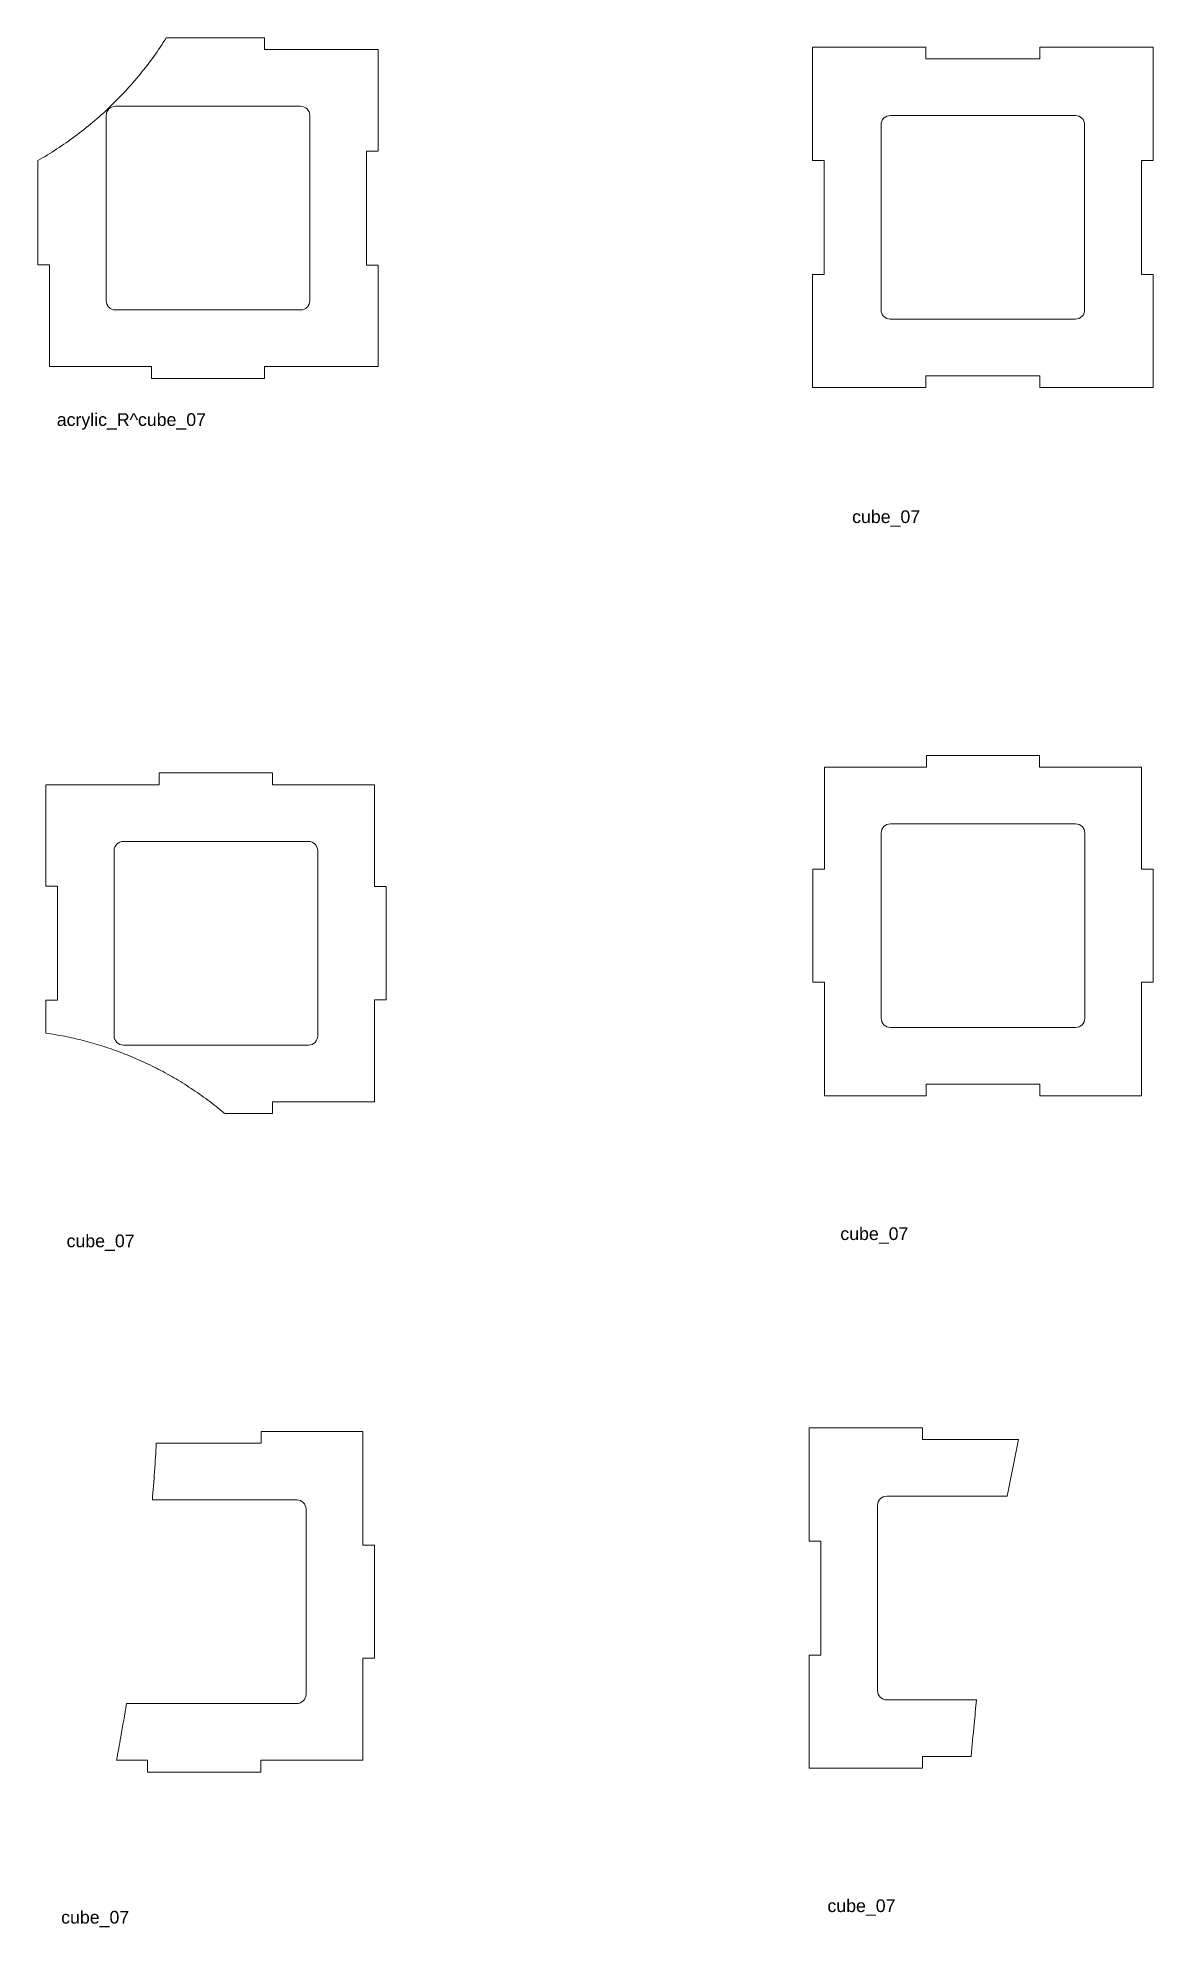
# Model space of a CAD drawing. Header units: inches. Extents: x 3.1 to 15.2, y 1.1 to 21.6.
import ezdxf

# ---------------------------------------------------------------- set-up
doc = ezdxf.new("R2010")
doc.units = ezdxf.units.IN
doc.header["$LTSCALE"] = 0.03937
doc.header["$MEASUREMENT"] = 0

msp = doc.modelspace()

# ---------------------------------------------------------------- linework, layer by layer
at = {"color": 255, "lineweight": 15}
for p, q in [((5.548, 21.6), (4.48, 21.6)), ((5.548, 21.473), (5.548, 21.6)), ((6.781, 21.473), (5.548, 21.473)), ((6.781, 20.371), (6.781, 21.473)), ((12.726, 21.5), (11.497, 21.5)), ((11.497, 21.5), (11.497, 20.27)), ((12.726, 21.373), (12.726, 21.5)), ((13.964, 21.373), (12.726, 21.373)), ((15.193, 21.5), (13.964, 21.5)), ((13.964, 21.5), (13.964, 21.373)), ((15.193, 20.27), (15.193, 21.5)), ((3.828, 20.757), (3.828, 18.747)), ((5.938, 20.857), (3.928, 20.857)), ((6.038, 18.747), (6.038, 20.757)), ((14.35, 20.757), (12.34, 20.757)), ((12.24, 20.657), (12.24, 18.647)), ((14.45, 18.647), (14.45, 20.657)), ((6.654, 19.134), (6.654, 20.371)), ((6.654, 20.371), (6.781, 20.371)), ((3.085, 20.267), (3.085, 19.138)), ((11.497, 20.27), (11.624, 20.27)), ((11.624, 20.27), (11.624, 19.033)), ((15.066, 19.033), (15.066, 20.27)), ((15.066, 20.27), (15.193, 20.27)), ((3.085, 19.138), (3.212, 19.138)), ((3.212, 19.138), (3.212, 18.031)), ((6.781, 19.134), (6.654, 19.134)), ((6.781, 18.031), (6.781, 19.134)), ((11.624, 19.033), (11.497, 19.033)), ((11.497, 19.033), (11.497, 17.804)), ((15.193, 19.033), (15.066, 19.033)), ((15.193, 17.804), (15.193, 19.033)), ((3.928, 18.647), (5.938, 18.647)), ((12.34, 18.547), (14.35, 18.547)), ((3.212, 18.031), (4.318, 18.031)), ((4.318, 18.031), (4.318, 17.904)), ((4.318, 17.904), (5.548, 17.904)), ((5.548, 17.904), (5.548, 18.031)), ((5.548, 18.031), (6.781, 18.031)), ((12.726, 17.804), (12.726, 17.931)), ((12.726, 17.931), (13.964, 17.931)), ((13.964, 17.931), (13.964, 17.804)), ((11.497, 17.804), (12.726, 17.804)), ((13.964, 17.804), (15.193, 17.804)), ((13.961, 13.812), (12.732, 13.812)), ((12.732, 13.812), (12.732, 13.685)), ((13.961, 13.685), (13.961, 13.812)), ((5.633, 13.621), (4.404, 13.621)), ((4.404, 13.621), (4.404, 13.494)), ((5.633, 13.494), (5.633, 13.621)), ((12.732, 13.685), (11.626, 13.685)), ((11.626, 13.685), (11.626, 12.578)), ((15.068, 13.685), (13.961, 13.685)), ((15.068, 12.578), (15.068, 13.685)), ((4.404, 13.494), (3.171, 13.494)), ((3.171, 13.494), (3.171, 12.392)), ((6.74, 13.494), (5.633, 13.494)), ((6.74, 12.388), (6.74, 13.494)), ((12.242, 12.969), (12.242, 10.959)), ((14.352, 13.069), (12.342, 13.069)), ((14.452, 10.959), (14.452, 12.969)), ((3.914, 12.778), (3.914, 10.768)), ((6.024, 12.878), (4.014, 12.878)), ((6.124, 10.768), (6.124, 12.778)), ((11.626, 12.578), (11.499, 12.578)), ((11.499, 12.578), (11.499, 11.349)), ((15.195, 12.578), (15.068, 12.578)), ((15.195, 11.349), (15.195, 12.578)), ((3.171, 12.392), (3.298, 12.392)), ((3.298, 12.392), (3.298, 11.154)), ((6.867, 12.388), (6.74, 12.388)), ((6.867, 11.158), (6.867, 12.388)), ((11.499, 11.349), (11.626, 11.349)), ((11.626, 11.349), (11.626, 10.116)), ((15.068, 10.116), (15.068, 11.349)), ((15.068, 11.349), (15.195, 11.349)), ((3.171, 11.154), (3.171, 10.798)), ((3.298, 11.154), (3.171, 11.154)), ((6.74, 10.052), (6.74, 11.158)), ((6.74, 11.158), (6.867, 11.158)), ((4.014, 10.668), (6.024, 10.668)), ((12.342, 10.859), (14.352, 10.859)), ((5.633, 9.925), (5.633, 10.052)), ((5.633, 10.052), (6.74, 10.052)), ((11.626, 10.116), (12.728, 10.116)), ((12.728, 10.116), (12.728, 10.243)), ((12.728, 10.243), (13.965, 10.243)), ((13.965, 10.243), (13.965, 10.116)), ((13.965, 10.116), (15.068, 10.116)), ((5.114, 9.925), (5.633, 9.925)), ((5.51, 6.474), (5.51, 6.347)), ((6.613, 6.474), (5.51, 6.474)), ((6.613, 5.241), (6.613, 6.474)), ((12.689, 6.514), (11.459, 6.514)), ((11.459, 6.514), (11.459, 5.284)), ((12.689, 6.387), (12.689, 6.514)), ((13.732, 6.387), (12.689, 6.387)), ((13.609, 5.771), (13.732, 6.387)), ((5.51, 6.347), (4.372, 6.347)), ((12.302, 5.771), (13.609, 5.771)), ((4.329, 5.731), (5.897, 5.731)), ((5.997, 5.631), (5.997, 3.621)), ((12.202, 3.661), (12.202, 5.671)), ((6.74, 5.241), (6.613, 5.241)), ((6.74, 4.012), (6.74, 5.241)), ((11.459, 5.284), (11.586, 5.284)), ((11.586, 5.284), (11.586, 4.047)), ((6.613, 2.905), (6.613, 4.012)), ((6.613, 4.012), (6.74, 4.012)), ((11.586, 4.047), (11.459, 4.047)), ((11.459, 4.047), (11.459, 2.818)), ((5.897, 3.521), (4.048, 3.521)), ((13.277, 3.561), (12.302, 3.561)), ((3.94, 2.905), (4.277, 2.905)), ((4.277, 2.905), (4.277, 2.778)), ((5.506, 2.778), (5.506, 2.905)), ((5.506, 2.905), (6.613, 2.905)), ((12.689, 2.945), (13.219, 2.945)), ((12.689, 2.818), (12.689, 2.945)), ((4.277, 2.778), (5.506, 2.778)), ((11.459, 2.818), (12.689, 2.818))]:
    msp.add_line(p, q, dxfattribs=at)
for centre, start, end in [((3.928, 20.757), 90, 180), ((5.938, 20.757), 0, 90), ((12.34, 20.657), 90, 180), ((14.35, 20.657), 0, 90), ((3.928, 18.747), 180, 270), ((5.938, 18.747), 270, 0), ((12.34, 18.647), 180, 270), ((14.35, 18.647), 270, 0), ((12.342, 12.969), 90, 180), ((14.352, 12.969), 0, 90), ((4.014, 12.778), 90, 180), ((6.024, 12.778), 0, 90), ((12.342, 10.959), 180, 270), ((14.352, 10.959), 270, 0), ((4.014, 10.768), 180, 270), ((6.024, 10.768), 270, 0), ((12.302, 5.671), 90, 180), ((5.897, 5.631), 0, 90), ((5.897, 3.621), 270, 0), ((12.302, 3.661), 180, 270)]:
    msp.add_arc(centre, 0.1, start, end, dxfattribs=at)
for points, knots in [([(4.48, 21.6), (4.394, 21.463), (4.299, 21.331), (4.145, 21.143), (4.092, 21.082), (3.981, 20.962), (3.923, 20.903), (3.805, 20.79), (3.744, 20.736), (3.619, 20.631), (3.556, 20.581), (3.361, 20.436), (3.226, 20.347), (3.085, 20.267)], [0, 0, 0, 0, 0.25, 0.25, 0.375, 0.375, 0.5, 0.5, 0.625, 0.625, 0.75, 0.75, 1, 1, 1, 1]), ([(3.171, 10.798), (3.239, 10.787), (3.376, 10.765), (3.58, 10.718), (3.782, 10.661), (3.983, 10.591), (4.18, 10.511), (4.374, 10.418), (4.565, 10.315), (4.751, 10.199), (4.931, 10.073), (5.051, 9.978), (5.111, 9.928), (5.114, 9.925)], [0, 0, 0, 0, 0.096505, 0.193011, 0.290706, 0.388403, 0.487792, 0.587258, 0.686649, 0.788905, 0.891244, 0.9935, 1, 1, 1, 1]), ([(4.372, 6.347), (4.366, 6.244), (4.354, 6.039), (4.337, 5.834), (4.329, 5.731)], [0, 0, 0, 0, 0.499945, 1, 1, 1, 1]), ([(4.048, 3.521), (4.028, 3.401), (3.993, 3.195), (3.956, 2.99), (3.94, 2.905)], [0, 0, 0, 0, 0.585441, 1, 1, 1, 1]), ([(13.219, 2.945), (13.229, 3.062), (13.246, 3.268), (13.268, 3.473), (13.277, 3.561)], [0, 0, 0, 0, 0.570135, 1, 1, 1, 1])]:
    msp.add_open_spline(points, degree=3, knots=knots, dxfattribs=at)

# ---------------------------------------------------------------- texts
at = {"color": 255, "lineweight": 0, "char_height": 0.1378, "attachment_point": 7, "line_spacing_factor": 0.963855}
for s, insert, width in [('\\fArial;acrylic_R^ cube_07', (3.291, 17.346), 1.73074), ('\\fArial;cube_07', (11.926, 16.294), 0.85582), ('\\fArial;cube_07', (3.398, 8.434), 0.85582), ('\\fArial;cube_07', (11.798, 8.512), 0.85582), ('\\fArial;cube_07', (3.339, 1.093), 0.85582), ('\\fArial;cube_07', (11.658, 1.218), 0.85582)]:
    msp.add_mtext(s, dxfattribs=dict(at, insert=insert, width=width))

doc.saveas('drawing.dxf')
